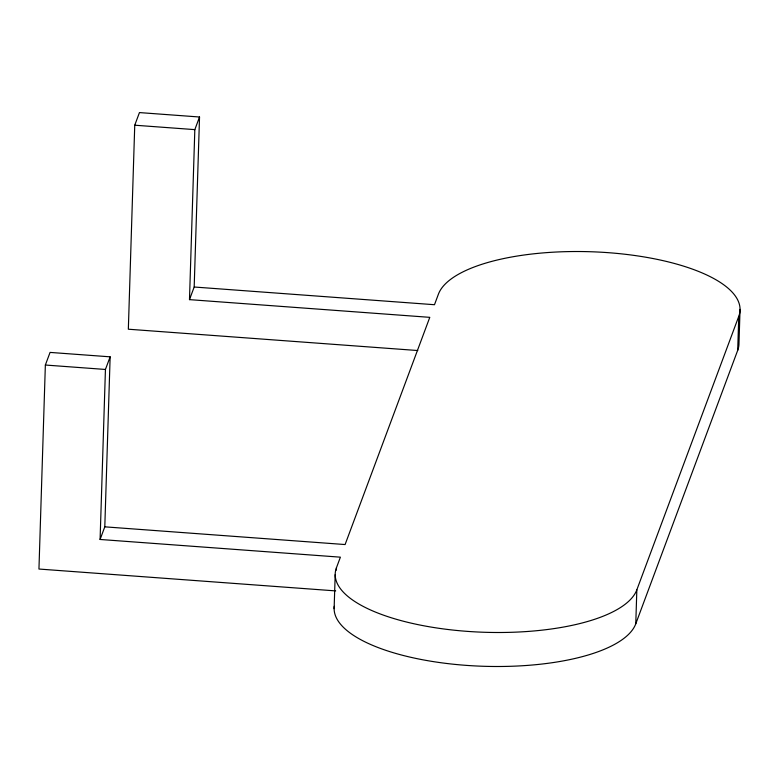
<?xml version="1.0" encoding="UTF-8"?>
<svg xmlns="http://www.w3.org/2000/svg" width="779" height="779" viewBox="0 0 779 779"><rect width="100%" height="100%" fill="white"/><g stroke="black" fill="none" stroke-linecap="round" stroke-linejoin="round"><path stroke-width="1.17" d="M336.392 570.111L336.47 567.687L340.394 557.17L100.092 539.467L104.795 526.838L110.141 356.831L50.07 352.41L45.357 365.03L38.95 569.04L335.691 590.901M100.092 539.467L105.438 369.46L110.141 356.831M104.795 526.838L345.097 544.55L429.784 317.345L189.482 299.633L194.185 287.013L199.531 117.006L139.451 112.585L134.748 125.205L128.34 329.215L417.807 350.54M189.482 299.633L194.828 129.626L199.531 117.006M334.123 608.652L335.194 574.649M334.259 606.315A151.525 53.556 1.8 0 0 472.551 665.782A151.525 53.556 1.8 0 0 635.771 623.813L636.842 589.82L738.774 316.332A151.525 53.556 1.8 0 0 608.195 252.669A151.525 53.556 1.8 0 0 438.402 294.199L434.487 304.716L194.185 287.013M635.771 623.813L737.703 350.326L738.774 316.332M740.05 309.37L738.979 343.373A151.525 53.556 1.8 0 1 737.703 350.326M134.748 125.205L194.828 129.626M45.357 365.03L105.438 369.46M636.842 589.82A151.525 53.556 1.8 0 1 467.049 631.35A151.525 53.556 1.8 0 1 336.47 567.687"/></g></svg>
